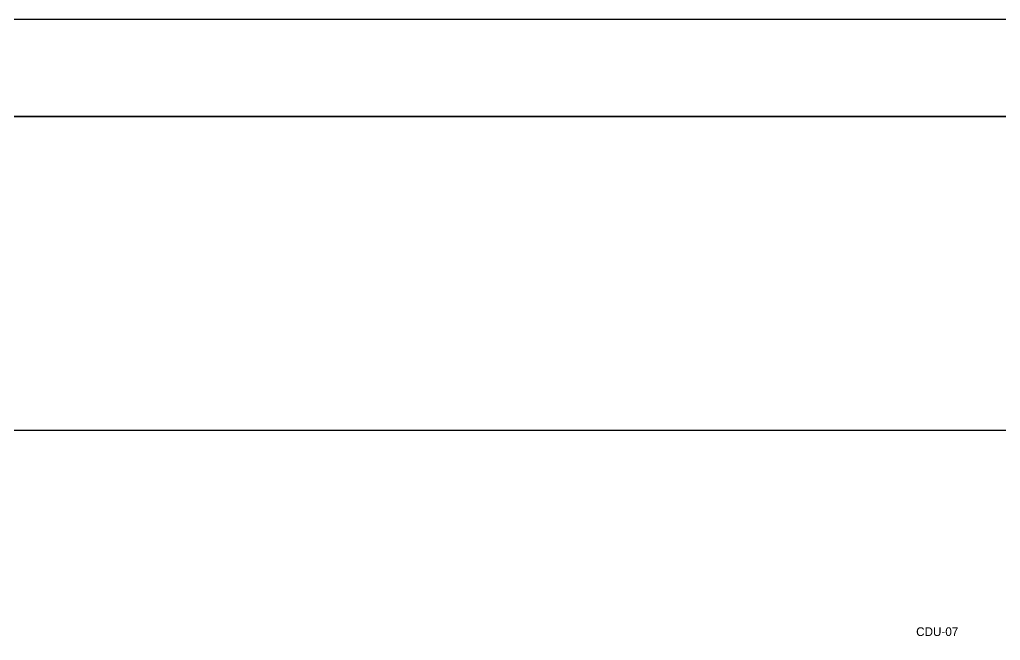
# Model space of a CAD drawing. Header units: inches. Extents: x -172 to 397, y -177 to 127.
# Drawn here: x 193.42 to 223.77, y 108.25 to 127.46 of the extents above; entities that cross this region are included whole.
import ezdxf

# ---------------------------------------------------------------- set-up
doc = ezdxf.new("R2010")
doc.units = ezdxf.units.IN
doc.header["$MEASUREMENT"] = 0
doc.header["$XCLIPFRAME"] = 2
doc.layers.add('TEX3', color=2, linetype='Continuous')
doc.styles.add('CORDIA 1', font='cordia.shx')
picture_1 = doc.add_image_def('image2.tif', size_in_pixel=(13248, 8644))

msp = doc.modelspace()

# ---------------------------------------------------------------- linework, layer by layer
at = {"color": 0}
msp.add_lwpolyline([(144.421, 38.364), (270.57, 38.364), (270.57, 127.463), (144.421, 127.463)], close=True, dxfattribs=at)
at = {"color": 1}
for points in [[(147.128, 41.364), (267.57, 41.364), (267.57, 124.463), (147.128, 124.463)], [(147.128, 124.463), (254.07, 124.463), (254.07, 41.364), (147.128, 41.364)], [(147.128, 124.463), (254.07, 124.463), (254.07, 41.364), (147.128, 41.364)]]:
    msp.add_lwpolyline(points, close=True, dxfattribs=at)

# ---------------------------------------------------------------- texts
at = {"layer": 'TEX3', "color": 2, "insert": (221.819, 108.521), "char_height": 0.27, "attachment_point": 5, "style": 'CORDIA 1'}
msp.add_mtext('\\A1;CDU-07', dxfattribs=at)

# ---------------------------------------------------------------- pictures from other files: only their frames are drawn
image = msp.add_image(picture_1, insert=(146.765, 51.907), size_in_units=(111.177, 72.54))
image.set_boundary_path([(1963.72, 1154.52), (11581.48, 7691.95)])

doc.saveas('drawing.dxf')
